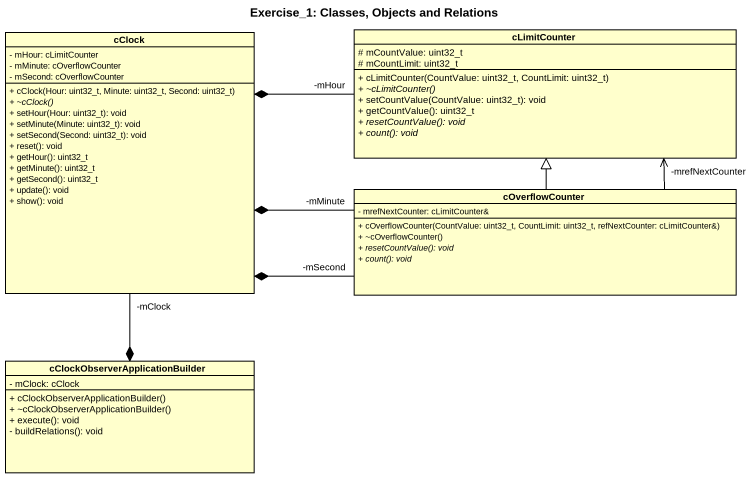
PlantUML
@startuml
title Exercise_1: Classes, Objects and Relations
hide circle
hide empty members
skinparam classAttributeIconSize 0
class cClock {
  - mHour: cLimitCounter
  - mMinute: cOverflowCounter
  - mSecond: cOverflowCounter
  + cClock(Hour: uint32_t, Minute: uint32_t, Second: uint32_t)
  {abstract} + ~cClock()
  + setHour(Hour: uint32_t): void
  + setMinute(Minute: uint32_t): void
  + setSecond(Second: uint32_t): void
  + reset(): void
  + getHour(): uint32_t
  + getMinute(): uint32_t
  + getSecond(): uint32_t
  + update(): void
  + show(): void
}
class cLimitCounter {
  # mCountValue: uint32_t
  # mCountLimit: uint32_t
  + cLimitCounter(CountValue: uint32_t, CountLimit: uint32_t)
  {abstract} + ~cLimitCounter()
  + setCountValue(CountValue: uint32_t): void
  + getCountValue(): uint32_t
  {abstract} + resetCountValue(): void
  {abstract} + count(): void
}
class cOverflowCounter {
  - mrefNextCounter: cLimitCounter&
  + cOverflowCounter(CountValue: uint32_t, CountLimit: uint32_t, refNextCounter: cLimitCounter&)
  + ~cOverflowCounter()
  {abstract} + resetCountValue(): void
  {abstract} + count(): void
}
class "cClockObserverApplicationBuilder" as cClockObserverApplicationBui {
  - mClock: cClock
  + cClockObserverApplicationBuilder()
  + ~cClockObserverApplicationBuilder()
  + execute(): void
  - buildRelations(): void
}
cClock "-mClock" --* cClockObserverApplicationBui
cLimitCounter "-mHour" -left-* cClock
cOverflowCounter "-mSecond" -left-* cClock
cOverflowCounter "-mMinute" -left-* cClock
cOverflowCounter -up-> "-mrefNextCounter" cLimitCounter
cOverflowCounter -up-|> cLimitCounter
@enduml
